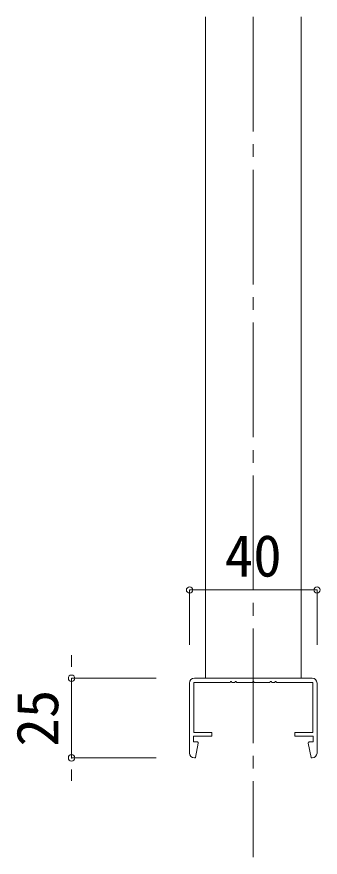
# Model space of a CAD drawing. Units: millimetres at full size. Extents: x -1603 to 1599, y -1129 to 1133.
# Drawn here: x -553.6 to -458.4, y -174.1 to 89.8 of the extents above; entities that cross this region are included whole.
import ezdxf
from ezdxf.enums import TextEntityAlignment as Align

# ---------------------------------------------------------------- set-up
doc = ezdxf.new("R2010")
doc.units = ezdxf.units.MM
doc.header["$LTSCALE"] = 4
doc.header["$PDMODE"] = 32
doc.header["$PDSIZE"] = 2
doc.linetypes.add('CHAIN2', pattern=[12, 9, -1, 1, -1])
for name, color, linetype, lineweight in [('0-1_1手摺寸法', 3, 'Continuous', 18), ('0-6_3中心線', 2, 'CHAIN2', 18), ('0-8_41ｱﾙﾐ', 6, 'Continuous', 18), ('1-5_WHITE', 7, 'Continuous', 18)]:
    doc.layers.add(name, color=color, linetype=linetype, lineweight=lineweight)
doc.styles.add('ＭＳ ゴシック', font='')
doc.styles.get('ＭＳ ゴシック').set_extended_font_data('MS Gothic')

msp = doc.modelspace()

# ---------------------------------------------------------------- linework, layer by layer
at = {"layer": '0-1_1手摺寸法'}
for p, q in [((-499.369, -107.392), (-499.369, -90.168)), ((-459.369, -90.168), (-499.369, -90.168)), ((-495.769, -90.168), (-462.969, -90.168)), ((-459.369, -107.392), (-459.369, -90.168)), ((-536.422, -114.292), (-536.422, -110.692)), ((-509.869, -117.892), (-536.422, -117.892)), ((-536.422, -117.892), (-536.422, -142.892)), ((-536.422, -142.892), (-536.422, -117.892)), ((-509.869, -142.892), (-536.422, -142.892)), ((-536.422, -146.492), (-536.422, -150.092))]:
    msp.add_line(p, q, dxfattribs=at)
for p in [(-499.369, -90.168), (-459.369, -90.168), (-536.422, -117.892), (-536.422, -142.892)]:
    msp.add_point(p, dxfattribs=at)
at = {"layer": '0-6_3中心線'}
msp.add_line((-479.369, 89.753), (-479.369, -174.066), dxfattribs=at)
at = {"layer": '0-8_41ｱﾙﾐ'}
for p, q in [((-479.369, -117.892), (-497.869, -117.892)), ((-479.369, -117.892), (-460.869, -117.892)), ((-499.369, -119.392), (-499.369, -141.392)), ((-498.069, -119.192), (-498.069, -134.892)), ((-486.669, -119.192), (-498.069, -119.192)), ((-486.538, -118.986), (-486.669, -119.192)), ((-486.2, -118.986), (-486.069, -119.192)), ((-485.169, -119.192), (-486.069, -119.192)), ((-485.038, -118.986), (-485.169, -119.192)), ((-484.7, -118.986), (-484.569, -119.192)), ((-479.2, -118.986), (-479.069, -119.192)), ((-479.069, -119.192), (-474.169, -119.192)), ((-474.038, -118.986), (-474.169, -119.192)), ((-473.7, -118.986), (-473.569, -119.192)), ((-473.569, -119.192), (-472.669, -119.192)), ((-472.538, -118.986), (-472.669, -119.192)), ((-472.2, -118.986), (-472.069, -119.192)), ((-472.069, -119.192), (-460.669, -119.192)), ((-460.669, -119.192), (-460.669, -134.892)), ((-459.369, -119.392), (-459.369, -141.392)), ((-498.169, -136.092), (-492.369, -136.092)), ((-498.069, -134.892), (-492.369, -134.892)), ((-492.369, -134.892), (-492.369, -136.092)), ((-466.369, -134.892), (-466.369, -136.092)), ((-460.669, -134.892), (-466.369, -134.892)), ((-460.569, -136.092), (-466.369, -136.092)), ((-460.569, -136.092), (-460.569, -137.892)), ((-497.537, -142.732), (-496.641, -138.251)), ((-461.201, -142.732), (-462.097, -138.251)), ((-460.569, -137.892), (-461.803, -137.892)), ((-497.869, -142.892), (-497.733, -142.892)), ((-460.869, -142.892), (-461.005, -142.892))]:
    msp.add_line(p, q, dxfattribs=at)
for points in [[(-479.538, -118.986), (-479.669, -119.192), (-484.569, -119.192)], [(-498.169, -136.092), (-498.169, -137.892), (-496.935, -137.892)]]:
    msp.add_lwpolyline(points, dxfattribs=at)
for centre, radius, start, end in [((-497.869, -119.392), 1.5, 90, 180), ((-460.869, -119.392), 1.5, 0, 90), ((-486.369, -119.092), 0.2, 32.334, 147.666), ((-484.869, -119.092), 0.2, 32.334, 147.666), ((-479.369, -119.092), 0.2, 90, 147.666), ((-479.369, -119.092), 0.2, 32.334, 90), ((-473.869, -119.092), 0.2, 32.334, 147.666), ((-472.369, -119.092), 0.2, 32.334, 147.666), ((-496.935, -138.192), 0.3, 348.69, 90), ((-461.803, -138.192), 0.3, 90, 191.31), ((-497.869, -141.392), 1.5, 180, 270), ((-460.869, -141.392), 1.5, 270, 0), ((-497.733, -142.692), 0.2, 270, 348.69), ((-461.005, -142.692), 0.2, 191.31, 270)]:
    msp.add_arc(centre, radius, start, end, dxfattribs=at)
at = {"layer": '1-5_WHITE'}
for p, q in [((-494.369, 89.753), (-494.369, -117.892)), ((-464.369, 89.753), (-464.369, -117.892))]:
    msp.add_line(p, q, dxfattribs=at)

# ---------------------------------------------------------------- texts
at = {"layer": '0-1_1手摺寸法', "style": 'ＭＳ ゴシック'}
msp.add_text('40', height=13.14, dxfattribs=at).set_placement((-488.329, -89.92), align=Align.BOTTOM_LEFT)
msp.add_text('25', height=13.14, rotation=90, dxfattribs=at).set_placement((-536.67, -139.353), align=Align.BOTTOM_LEFT)

doc.saveas('drawing.dxf')
